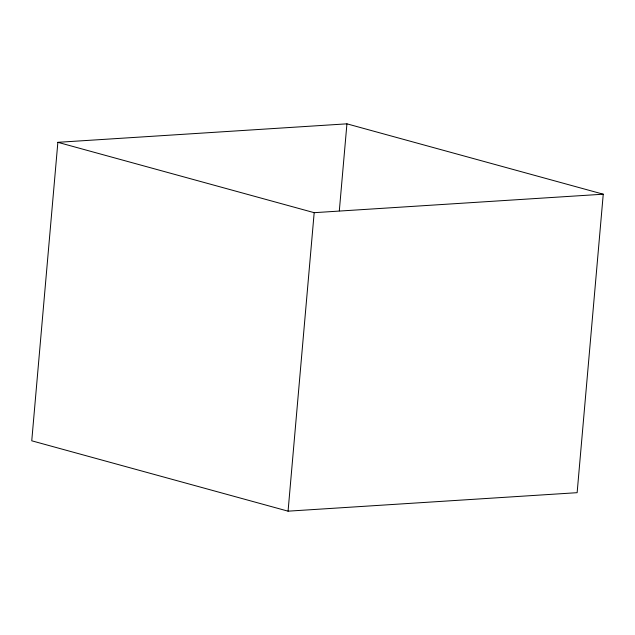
<?xml version="1.0" encoding="UTF-8"?>
<svg xmlns="http://www.w3.org/2000/svg" width="635" height="635" viewBox="0 0 635 635"><rect width="100%" height="100%" fill="white"/><g stroke="black" fill="none" stroke-linecap="round" stroke-linejoin="round"><path stroke-width="0.95" d="M57.864 142.319L31.75 440.801L288.068 511.167L577.136 492.681L603.25 194.199L346.932 123.833L57.864 142.319L314.182 212.677L603.25 194.199M288.068 511.167L314.182 212.677M339.32 210.812L346.932 123.833"/></g></svg>
